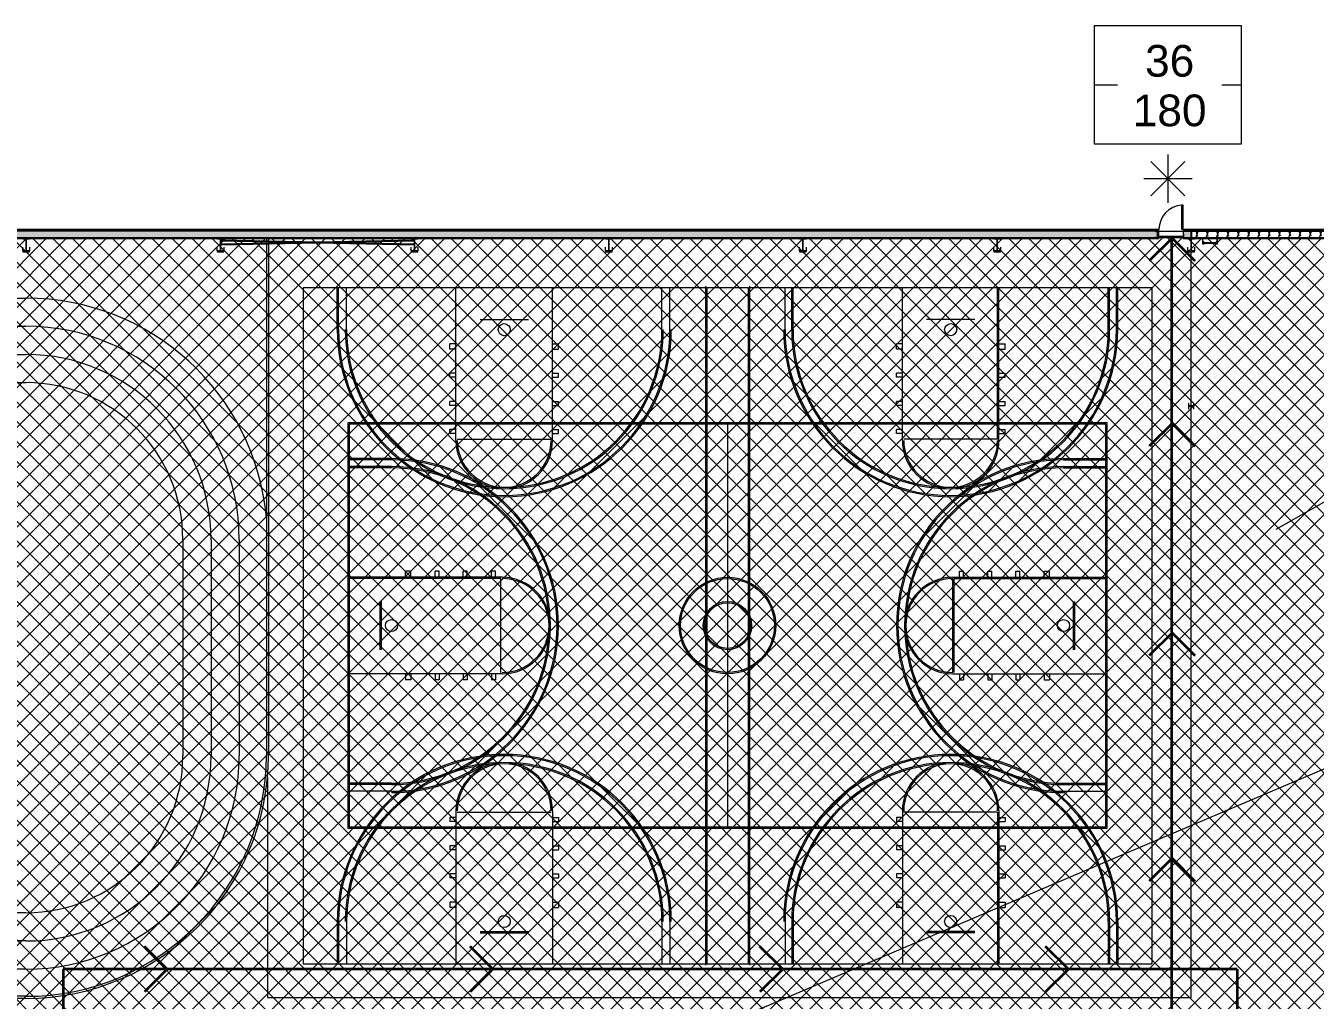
# Model space of a CAD drawing. Header units: inches. Extents: x -1442 to 61540, y -36095 to 93.
# Drawn here: x 58492 to 60415, y -22270 to -20818 of the extents above; entities that cross this region are included whole.
import ezdxf

# ---------------------------------------------------------------- set-up
doc = ezdxf.new("R2010")
doc.units = ezdxf.units.IN
doc.header["$MEASUREMENT"] = 0
for name, color, linetype, lineweight in [('A-DETL', 90, 'Continuous', 9), ('A-DETL-GENF', 92, 'Continuous', 9), ('A-DETL-THIN', 151, 'Continuous', 9), ('A-DETL-WIDE', 214, 'Continuous', 15), ('A-DOOR', 31, 'Continuous', 9), ('A-FLOR', 192, 'Continuous', 9), ('A-FLOR-HRAL', 11, 'Continuous', 9), ('A-FLOR-OTLN', 90, 'Continuous', 9), ('A-WALL', 113, 'Continuous', 9), ('A-WALL-PATT', 111, 'Continuous', 15), ('G-ANNO-TEXT', 231, 'Continuous', 9), ('L-SITE-WALL', 31, 'Continuous', 9), ('Q-SPCQ', 91, 'Continuous', 9), ('S-BEAM', 12, 'Continuous', 9), ('S-COLS', 52, 'Continuous', 9)]:
    doc.layers.add(name, color=color, linetype=linetype, lineweight=lineweight)
doc.styles.add('Arial_1', font='arial.ttf', dxfattribs={"height": 47.209581})
pattern_1 = [(0, (34248.79, 0), (0, 48), []), (90, (34248.79, 0), (-48, 3e-15), [])]
pattern_2 = [(161.57, (34250.711, 1.92), (-15.3613961, -0.00164304), [0, -109.286, 12.134, 0]), (18.43, (34246.871, 1.92), (-15.3613961, 0.00164304), [0, -109.286, 12.134, 0]), (108.43, (34250.711, 1.92), (7.6769067, -38.40367936), [36.422, -84.998]), (71.57, (34246.871, 1.92), (7.6769067, 38.40367936), [36.422, -84.998])]

# ---------------------------------------------------------------- blocks, each defined once
blk = doc.blocks.new('Struct_Xcel_Sports Complex_rvt-2-Life Safety Plan')
at = {"layer": 'A-FLOR', "color": 7}
blk.add_line((25932.8, -21132.3), (25968.8, -21132.3), dxfattribs=at)
at = {"layer": 'L-SITE-WALL', "color": 7}
for p, q in [((25932.8, -21124.3), (25968.8, -21124.3)), ((25968.8, -21132.3), (25932.8, -21132.3))]:
    blk.add_line(p, q, dxfattribs=at)
blk = doc.blocks.new('Top Rail Type - Top Rail_Internal_-939601-Life Safety Plan')
at = {"layer": 'A-FLOR-HRAL'}
for p, q in [((24601.9, -21135.1), (24601.9, -21139.3)), ((24601.9, -21140.1), (24601.9, -21142.5)), ((24601.9, -21143.3), (24601.9, -21906.1)), ((24604.9, -21135.1), (24604.9, -21139.4)), ((24604.9, -21140.2), (24604.9, -21142.4)), ((24604.9, -21143.2), (24604.9, -21906.1)), ((23084.4, -21165.6), (23087.4, -21165.6)), ((23084.4, -21254.6), (23084.4, -21165.6)), ((23087.4, -21256.6), (23087.4, -21165.6)), ((22871.7, -21906.1), (22871.7, -21584.1)), ((22874.8, -21906.1), (22874.8, -21584.1)), ((24243.4, -22264.5), (23233.3, -22264.5)), ((24243.4, -22267.6), (23233.3, -22267.6))]:
    blk.add_line(p, q, dxfattribs=at)
for centre, radius, start, end in [((23233.3, -21584.1), 361.5, 114.3202, 180), ((23233.3, -21584.1), 358.5, 114.0064, 180), ((23233.3, -21906.1), 361.5, 180, 270), ((23233.3, -21906.1), 358.5, 180, 270), ((24243.4, -21906.1), 358.5, 270, 0), ((24243.4, -21906.1), 361.5, 270, 0)]:
    blk.add_arc(centre, radius, start, end, dxfattribs=at)
blk = doc.blocks.new('columns and girder2 - one-1334686-Life Safety Plan')
at = {"layer": 'S-BEAM', "lineweight": 13}
for p, q in [((-5, -1.2), (-5, -2)), ((-5, -2), (5, -2)), ((5, -17), (-5, -17)), ((-5, -17), (-5, -18.5)), ((-5, -18.5), (5, -18.5)), ((0.6, -2), (-0.6, -2)), ((-0.6, -2), (-0.6, -17)), ((-0.6, -17), (0.6, -17)), ((0.6, -17), (0.6, -2)), ((5, -2), (5, -1.2)), ((5, -18.5), (5, -17)), ((5, -1204.9), (-5, -1204.9)), ((-5, -1204.9), (-5, -1206.4)), ((-5, -1206.4), (5, -1206.4)), ((0.6, -1206.4), (-0.6, -1206.4)), ((-0.6, -1206.4), (-0.6, -1224.3)), ((0.6, -1224.3), (0.6, -1206.4)), ((5, -1206.4), (5, -1204.9)), ((5, -1224.3), (-5, -1224.3)), ((-5, -1224.3), (-5, -1225)), ((-0.6, -1224.3), (0.6, -1224.3)), ((5, -1225), (5, -1224.3))]:
    blk.add_line(p, q, dxfattribs=at)
at = {"layer": 'S-BEAM'}
for p, q in [((-5, -17), (-5, -10.7)), ((5, -10.7), (5, -17)), ((-5, -1212), (-5, -1206.4)), ((5, -1206.4), (5, -1212))]:
    blk.add_line(p, q, dxfattribs=at)
blk = doc.blocks.new('columns and girder2 - one-V22-Life Safety Plan')
at = {"layer": 'S-BEAM', "lineweight": 13}
for p, q in [((-5, -1.2), (-5, -2)), ((-5, -2), (5, -2)), ((5, -17), (-5, -17)), ((-5, -17), (-5, -18.5)), ((-5, -18.5), (5, -18.5)), ((0.6, -2), (-0.6, -2)), ((-0.6, -2), (-0.6, -17)), ((-0.6, -17), (0.6, -17)), ((0.6, -17), (0.6, -2)), ((5, -2), (5, -1.2)), ((5, -18.5), (5, -17)), ((5, -1204.9), (-5, -1204.9)), ((-5, -1204.9), (-5, -1206.4)), ((-5, -1206.4), (5, -1206.4)), ((0.6, -1206.4), (-0.6, -1206.4)), ((-0.6, -1206.4), (-0.6, -1224.3)), ((0.6, -1224.3), (0.6, -1206.4)), ((5, -1206.4), (5, -1204.9)), ((5, -1224.3), (-5, -1224.3)), ((-5, -1224.3), (-5, -1225)), ((-0.6, -1224.3), (0.6, -1224.3)), ((5, -1225), (5, -1224.3))]:
    blk.add_line(p, q, dxfattribs=at)
at = {"layer": 'S-BEAM'}
for p, q in [((-5, -17), (-5, -10.7)), ((5, -10.7), (5, -17)), ((-5, -1212), (-5, -1206.4)), ((5, -1206.4), (5, -1212))]:
    blk.add_line(p, q, dxfattribs=at)
blk = doc.blocks.new('columns and girder2 - one-V23-Life Safety Plan')
at = {"layer": 'S-BEAM', "lineweight": 13}
for p, q in [((-5, -1.2), (-5, -2)), ((-5, -2), (5, -2)), ((5, -17), (-5, -17)), ((-5, -17), (-5, -18.5)), ((-5, -18.5), (5, -18.5)), ((0.6, -2), (-0.6, -2)), ((-0.6, -2), (-0.6, -17)), ((-0.6, -17), (0.6, -17)), ((0.6, -4.8), (0.6, -2)), ((0.6, -17), (0.6, -5.7)), ((5, -2), (5, -1.2)), ((5, -18.5), (5, -17)), ((5, -1204.9), (-5, -1204.9)), ((-5, -1204.9), (-5, -1206.4)), ((-5, -1206.4), (5, -1206.4)), ((0.6, -1206.4), (-0.6, -1206.4)), ((-0.6, -1206.4), (-0.6, -1224.3)), ((0.6, -1215.2), (0.6, -1206.4)), ((5, -1206.4), (5, -1204.9)), ((5, -1224.3), (-5, -1224.3)), ((-5, -1224.3), (-5, -1225)), ((-0.6, -1224.3), (0.6, -1224.3)), ((0.6, -1224.3), (0.6, -1216.2)), ((5, -1225), (5, -1224.3))]:
    blk.add_line(p, q, dxfattribs=at)
at = {"layer": 'S-BEAM'}
for p, q in [((-5, -17), (-5, -10.7)), ((5, -10.7), (5, -17)), ((-5, -1212), (-5, -1206.4)), ((5, -1206.4), (5, -1212))]:
    blk.add_line(p, q, dxfattribs=at)
blk = doc.blocks.new('columns and girder2 - one-V24-Life Safety Plan')
at = {"layer": 'S-BEAM', "lineweight": 13}
for p, q in [((5, -0.5), (-5, -0.5)), ((-5, -0.5), (-5, -2)), ((-5, -2), (5, -2)), ((5, -17), (-5, -17)), ((-5, -17), (-5, -18.5)), ((-5, -18.5), (5, -18.5)), ((0.6, -2), (-0.6, -2)), ((-0.6, -2), (-0.6, -4.7)), ((-0.6, -5.7), (-0.6, -17)), ((-0.6, -17), (0.6, -17)), ((0.6, -17), (0.6, -2)), ((5, -2), (5, -0.5)), ((5, -18.5), (5, -17)), ((5, -1204.9), (-5, -1204.9)), ((-5, -1204.9), (-5, -1206.4)), ((-5, -1206.4), (5, -1206.4)), ((0.6, -1206.4), (-0.6, -1206.4)), ((-0.6, -1206.4), (-0.6, -1215.2)), ((0.6, -1224.3), (0.6, -1206.4)), ((5, -1206.4), (5, -1204.9)), ((5, -1224.3), (-5, -1224.3)), ((-5, -1224.3), (-5, -1225)), ((-0.6, -1216.2), (-0.6, -1224.3)), ((-0.6, -1224.3), (0.6, -1224.3)), ((5, -1225), (5, -1224.3))]:
    blk.add_line(p, q, dxfattribs=at)
at = {"layer": 'S-BEAM'}
for p, q in [((-5, -17), (-5, -10.7)), ((5, -10.7), (5, -17)), ((-5, -1212), (-5, -1206.4)), ((5, -1206.4), (5, -1212))]:
    blk.add_line(p, q, dxfattribs=at)
blk = doc.blocks.new('columns and girder2 - one-V25-Life Safety Plan')
at = {"layer": 'S-BEAM', "lineweight": 13}
for p, q in [((5, -0.5), (-5, -0.5)), ((-5, -0.5), (-5, -2)), ((-5, -2), (5, -2)), ((5, -17), (-5, -17)), ((-5, -17), (-5, -18.5)), ((-5, -18.5), (5, -18.5)), ((0.6, -2), (-0.6, -2)), ((-0.6, -2), (-0.6, -17)), ((-0.6, -17), (0.6, -17)), ((0.6, -17), (0.6, -2)), ((5, -2), (5, -0.5)), ((5, -18.5), (5, -17)), ((5, -1204.9), (-5, -1204.9)), ((-5, -1204.9), (-5, -1206.4)), ((-5, -1206.4), (5, -1206.4)), ((0.6, -1206.4), (-0.6, -1206.4)), ((-0.6, -1206.4), (-0.6, -1224.3)), ((0.6, -1224.3), (0.6, -1206.4)), ((5, -1206.4), (5, -1204.9)), ((5, -1224.3), (-5, -1224.3)), ((-5, -1224.3), (-5, -1225)), ((-0.6, -1224.3), (0.6, -1224.3)), ((5, -1225), (5, -1224.3))]:
    blk.add_line(p, q, dxfattribs=at)
at = {"layer": 'S-BEAM'}
for p, q in [((-5, -17), (-5, -10.7)), ((5, -10.7), (5, -17)), ((-5, -1212), (-5, -1206.4)), ((5, -1206.4), (5, -1212))]:
    blk.add_line(p, q, dxfattribs=at)
blk = doc.blocks.new('Single-Flush - 36_ x 96_-1048073-Life Safety Plan')
at = {"layer": 'A-DOOR'}
for p, q in [((16, 6.6), (16, 42.6)), ((18, 42.6), (16, 42.6)), ((18, 6.6), (18, 42.6)), ((18, 6.6), (16, 6.6))]:
    blk.add_line(p, q, dxfattribs=at)
blk.add_arc((18, 6.6), 36.1, 93.1789, 180, dxfattribs=at)
blk = doc.blocks.new('Round Bar - 1_-1262143-Life Safety Plan')
at = {"layer": 'S-BEAM'}
for p, q in [((24822.3, -21137.8), (24533.7, -21143.8)), ((24533.7, -21144.8), (24678.6, -21141.8)), ((24702.2, -21141.3), (24822.3, -21138.8))]:
    blk.add_line(p, q, dxfattribs=at)
for start_param, end_param in [(0, 3.141593), (3.141593, 6.283185)]:
    blk.add_ellipse((24533.7, -21144.3), major_axis=(-0.01, 0.5), ratio=0.802206, start_param=start_param, end_param=end_param, dxfattribs=at)
blk = doc.blocks.new('Round Bar - 1_-1262172-Life Safety Plan')
at = {"layer": 'S-BEAM'}
for p, q in [((24822.9, -21143.8), (24534, -21137.8)), ((24534, -21138.8), (24654.4, -21141.3)), ((24677.9, -21141.8), (24822.9, -21144.8))]:
    blk.add_line(p, q, dxfattribs=at)
for start_param, end_param in [(0, 3.141593), (3.141593, 6.283185)]:
    blk.add_ellipse((24822.9, -21144.3), major_axis=(0.01, 0.5), ratio=0.802206, start_param=start_param, end_param=end_param, dxfattribs=at)
blk = doc.blocks.new('lad500 - Standard-1589027-Life Safety Plan')
at = {"layer": 'Q-SPCQ'}
for p, q in [((26019.6, -21135.1), (25997.8, -21135.1)), ((25997.8, -21135.1), (25997.8, -21140.6)), ((25997.8, -21140.6), (25999.5, -21140.6)), ((25998, -21140.4), (25998, -21135.2)), ((25998, -21135.2), (26019.5, -21135.2)), ((25999.5, -21140.4), (25998, -21140.4)), ((25998.1, -21140.4), (25999.6, -21140.4)), ((25998.1, -21143.7), (25998.1, -21140.4)), ((25999.6, -21143.7), (25998.1, -21143.7)), ((25999.5, -21140.6), (25999.5, -21140.4)), ((25999.6, -21140.4), (25999.6, -21141.4)), ((25999.6, -21142.7), (25999.6, -21141.4)), ((25999.6, -21141.4), (26017.8, -21141.4)), ((26017.8, -21142.7), (25999.6, -21142.7)), ((25999.6, -21142.7), (25999.6, -21143.7)), ((26017.8, -21141.4), (26017.8, -21140.4)), ((26017.8, -21140.4), (26019.3, -21140.4)), ((26017.8, -21142.7), (26017.8, -21141.4)), ((26017.8, -21143.7), (26017.8, -21142.7)), ((26019.3, -21143.7), (26017.8, -21143.7)), ((26019.5, -21140.4), (26017.9, -21140.4)), ((26017.9, -21140.4), (26017.9, -21140.6)), ((26017.9, -21140.6), (26019.6, -21140.6)), ((26019.3, -21140.4), (26019.3, -21143.7)), ((26019.5, -21135.2), (26019.5, -21140.4)), ((26019.6, -21140.6), (26019.6, -21135.1))]:
    blk.add_line(p, q, dxfattribs=at)

msp = doc.modelspace()

# ---------------------------------------------------------------- hatches: boundary and pattern name
at = {"layer": 'A-DETL-GENF'}
h = msp.add_hatch(dxfattribs=at)
h.set_pattern_fill('FP_13', color=8, style=0, pattern_type=2)
h.set_pattern_definition([(45, (34248.79, 0), (-14.849242, 14.849242), []), (135, (34248.79, 0), (-14.849242, -14.849242), [])])
h.paths.add_polyline_path([(59946.1, -22359.6), (60520.2, -22359.6), (60520.2, -21134.2), (57040.1, -21134.3), (57040.2, -22359.6), (59872, -22359.6)], flags=0)
h.paths.add_polyline_path([(59071.1, -22354.8), (59071.1, -22354.8), (59071.3, -22354.8)], flags=0)
h.paths.add_polyline_path([(57913.1, -22354.8), (57913.1, -22354.8), (57913.3, -22354.8)], flags=0)
h.paths.add_polyline_path([(58926.6, -22354.4), (58926.6, -22354.4), (58926.9, -22354.4)], flags=0)
h.paths.add_polyline_path([(57768.6, -22354.4), (57768.6, -22354.4), (57768.9, -22354.4)], flags=0)
h.paths.add_polyline_path([(57816, -22354.4), (57816, -22354.4), (57819.3, -22354.4)], flags=0)
h.paths.add_polyline_path([(57045.1, -21748.6), (57045.1, -21748.6), (57045.1, -21747.3)], flags=0)
h.paths.add_polyline_path([(57741.9, -21138.8), (57741.9, -21138.8), (57744.9, -21138.8)], flags=0)
h.paths.add_polyline_path([(57798.1, -21138.3), (57798.1, -21138.3), (57798.6, -21138.3)], flags=0)
at = {"layer": 'A-WALL-PATT', "lineweight": 9}
h = msp.add_hatch(dxfattribs=at)
h.set_pattern_fill('FP_5', color=256, style=0, pattern_type=2)
h.set_pattern_definition(pattern_2)
h.paths.add_polyline_path([(57040.1, -21134.3), (57040.1, -21134.2), (57095.8, -21134.2), (57095.8, -21128.4), (57096.6, -21128.4), (57096.6, -21124.3), (57030.2, -21124.3), (57030.2, -21134.3), (57038, -21134.3)], flags=0)
h.paths.add_polyline_path([(60218.3, -21134.2), (60229.1, -21134.2), (60229.1, -21124.3), (60217.6, -21124.3), (60217.6, -21128.4), (60218.3, -21128.4)], flags=0)
h.paths.add_polyline_path([(60168.4, -21134.2), (60180.8, -21134.2), (60180.8, -21128.4), (60181.6, -21128.4), (60181.6, -21124.3), (57286.3, -21124.3), (57286.3, -21128.4), (57287.1, -21128.4), (57287.1, -21134.2), (60126.9, -21134.2)], flags=0)
h.paths.add_polyline_path([(57169.3, -21134.2), (57177.6, -21134.2), (57177.6, -21128.4), (57178.3, -21128.4), (57178.3, -21124.3), (57168.6, -21124.3), (57168.6, -21128.4), (57169.3, -21128.4), (57169.3, -21132.3)], flags=0)
h = msp.add_hatch(dxfattribs=at)
h.set_pattern_fill('FP_7', color=256, style=0, pattern_type=2)
h.set_pattern_definition(pattern_1)
h.paths.add_polyline_path([(57095.8, -21124.3), (57096.6, -21124.3), (57096.6, -21123.3), (57031.2, -21123.3), (57031.2, -21124.3), (57056.6, -21124.3)], flags=0)
h.paths.add_polyline_path([(60229.8, -21124.3), (60229.7, -21123.3), (60217.6, -21123.3), (60217.6, -21124.3), (60229.7, -21124.3)], flags=0)
h.paths.add_polyline_path([(57168.6, -21124.3), (57178.3, -21124.3), (57178.3, -21123.3), (57168.6, -21123.3)], flags=0)
h.paths.add_polyline_path([(60180.8, -21124.3), (60181.6, -21124.3), (60181.6, -21123.3), (57286.3, -21123.3), (57286.3, -21124.3), (57777.6, -21124.3), (60168.4, -21124.3)], flags=0)
h = msp.add_hatch(dxfattribs=at)
h.set_pattern_fill('FP_7', color=256, style=0, pattern_type=2)
h.set_pattern_definition(pattern_1)
h.paths.add_polyline_path([(60229.8, -21124.3), (60531.2, -21124.3), (60531.2, -21123.3), (60229.8, -21123.3)], flags=0)
h = msp.add_hatch(dxfattribs=at)
h.set_pattern_fill('FP_5', color=256, style=0, pattern_type=2)
h.set_pattern_definition(pattern_2)
h.paths.add_polyline_path([(60530.2, -21134.3), (60530.2, -21124.3), (60230.6, -21124.3), (60230.6, -21134.2), (60530, -21134.3)], flags=0)

# ---------------------------------------------------------------- linework, layer by layer
at = {"layer": 'A-DETL'}
msp.add_line((60520.2, -21134.2), (57040.1, -21134.2), dxfattribs=at)
at = {"layer": 'A-DETL', "lineweight": 35}
for p, q in [((60201, -21134.9), (60167, -21168.8)), ((60200.9, -22307.3), (60200.9, -21134.2)), ((60201, -21134.9), (60234.9, -21168.8)), ((60201, -21410.9), (60167, -21444.8)), ((60201, -21410.9), (60234.9, -21444.8)), ((60201, -21722.9), (60167, -21756.8)), ((60201, -21722.9), (60234.9, -21756.8)), ((60201, -22058.9), (60167, -22092.8)), ((60201, -22058.9), (60234.9, -22092.8)), ((58703, -22224.1), (58669, -22190.1)), ((59188.5, -22224.1), (59154.6, -22190.1)), ((59620.5, -22224.1), (59586.6, -22190.1)), ((60046.5, -22224.1), (60012.6, -22190.1)), ((60298, -22224.1), (58547.6, -22224.1)), ((58547.6, -22224.1), (58547.6, -22709.3)), ((58703, -22224.1), (58669, -22258)), ((59188.5, -22224.1), (59154.6, -22258)), ((59620.5, -22224.1), (59586.6, -22258)), ((60046.5, -22224.1), (60012.6, -22258)), ((60298, -22224.1), (60298, -22781.3))]:
    msp.add_line(p, q, dxfattribs=at)
at = {"layer": 'A-DETL-THIN'}
for p, q in [((60304.8, -20818.3), (60085, -20818.3)), ((60085, -20818.3), (60085, -20994.2)), ((60304.8, -20994.2), (60304.8, -20818.3)), ((60085, -20994.2), (60304.8, -20994.2))]:
    msp.add_line(p, q, dxfattribs=at)
at = {"layer": 'A-DETL-WIDE'}
for p, q in [((60085, -20906.2), (60304.8, -20906.2)), ((60194.9, -21010.1), (60194.9, -21082.1)), ((60169.4, -21071.6), (60220.3, -21020.7)), ((60220.3, -21071.6), (60169.4, -21020.7)), ((60158.9, -21046.1), (60230.9, -21046.1))]:
    msp.add_line(p, q, dxfattribs=at)
at = {"layer": 'A-FLOR'}
for p, q in [((60217.6, -21134.3), (60181.6, -21134.3)), ((60229.7, -21384.9), (60229.7, -21155.2)), ((60229.7, -22266.1), (60229.7, -21385.2)), ((58852.2, -21938.5), (58852.2, -22266.1)), ((58852.2, -22266.1), (60229.7, -22266.1))]:
    msp.add_line(p, q, dxfattribs=at)
at = {"layer": 'A-FLOR-OTLN'}
for p, q in [((57482, -21224.1), (58492.2, -21224.1)), ((58905.4, -21208.1), (58905.4, -22216.1)), ((58905.4, -21208.1), (60171, -21208.1)), ((58956.4, -21271.1), (58956.4, -21208.1)), ((58958.4, -21271.1), (58958.4, -21208.1)), ((58970.4, -21271.1), (58970.4, -21208.1)), ((59133.4, -21436.1), (59133.4, -21208.1)), ((59277.4, -21436.1), (59277.4, -21208.1)), ((59440.4, -21271.1), (59440.4, -21208.1)), ((59452.4, -21271.1), (59452.4, -21208.1)), ((59505.4, -21206.1), (59505.4, -22218.1)), ((59507.4, -21208.1), (59507.4, -22216.1)), ((59569, -21208.1), (59569, -22216.1)), ((59571, -21206.1), (59571, -22218.1)), ((59624, -21271.1), (59624, -21208.1)), ((59634, -21271.1), (59634, -21208.1)), ((59636, -21271.1), (59636, -21208.1)), ((59799, -21436.1), (59799, -21208.1)), ((59941, -21434.1), (59941, -21208.1)), ((59943, -21436.1), (59943, -21208.1)), ((60106, -21271.1), (60106, -21208.1)), ((60108, -21271.1), (60108, -21208.1)), ((60118, -21271.1), (60118, -21208.1)), ((60120, -21271.1), (60120, -21208.1)), ((60171, -21208.1), (60171, -22216.1)), ((59169.4, -21256.1), (59241.4, -21256.1)), ((59907, -21256.1), (59835, -21256.1)), ((57482, -21266.1), (58492.2, -21266.1)), ((59133.4, -21292.1), (59124.4, -21292.1)), ((59124.4, -21300.1), (59124.4, -21292.1)), ((59133.4, -21300.1), (59124.4, -21300.1)), ((59277.4, -21292.1), (59286.4, -21292.1)), ((59277.4, -21300.1), (59286.4, -21300.1)), ((59286.4, -21300.1), (59286.4, -21292.1)), ((59799, -21292.1), (59790, -21292.1)), ((59790, -21300.1), (59790, -21292.1)), ((59799, -21300.1), (59790, -21300.1)), ((59943, -21292.1), (59952, -21292.1)), ((59943, -21300.1), (59952, -21300.1)), ((59952, -21300.1), (59952, -21292.1)), ((57482, -21308.1), (58492.2, -21308.1)), ((59133.4, -21336.1), (59124.4, -21336.1)), ((59124.4, -21342.1), (59124.4, -21336.1)), ((59277.4, -21336.1), (59286.4, -21336.1)), ((59286.4, -21342.1), (59286.4, -21336.1)), ((59799, -21336.1), (59790, -21336.1)), ((59790, -21342.1), (59790, -21336.1)), ((59943, -21336.1), (59952, -21336.1)), ((59952, -21342.1), (59952, -21336.1)), ((57482, -21350.1), (58492.2, -21350.1)), ((59133.4, -21342.1), (59124.4, -21342.1)), ((59277.4, -21342.1), (59286.4, -21342.1)), ((59799, -21342.1), (59790, -21342.1)), ((59943, -21342.1), (59952, -21342.1)), ((59133.4, -21378.1), (59124.4, -21378.1)), ((59124.4, -21384.1), (59124.4, -21378.1)), ((59277.4, -21378.1), (59286.4, -21378.1)), ((59286.4, -21384.1), (59286.4, -21378.1)), ((59799, -21378.1), (59790, -21378.1)), ((59790, -21384.1), (59790, -21378.1)), ((59943, -21378.1), (59952, -21378.1)), ((59952, -21384.1), (59952, -21378.1)), ((59133.4, -21384.1), (59124.4, -21384.1)), ((59277.4, -21384.1), (59286.4, -21384.1)), ((59799, -21384.1), (59790, -21384.1)), ((59943, -21384.1), (59952, -21384.1)), ((60104.2, -21410.1), (58972.2, -21410.1)), ((58972.2, -21410.1), (58972.2, -22014.1)), ((58974.2, -21412.1), (58974.2, -22012.1)), ((60102.2, -21412.1), (58974.2, -21412.1)), ((59538.2, -21412.1), (59538.2, -22012.1)), ((60102.2, -22012.1), (60102.2, -21412.1)), ((60104.2, -22014.1), (60104.2, -21410.1)), ((59133.4, -21420.1), (59124.4, -21420.1)), ((59124.4, -21426.1), (59124.4, -21420.1)), ((59133.4, -21426.1), (59124.4, -21426.1)), ((59135.4, -21434.1), (59275.4, -21434.1)), ((59277.4, -21420.1), (59286.4, -21420.1)), ((59277.4, -21426.1), (59286.4, -21426.1)), ((59286.4, -21426.1), (59286.4, -21420.1)), ((59799, -21420.1), (59790, -21420.1)), ((59790, -21426.1), (59790, -21420.1)), ((59799, -21426.1), (59790, -21426.1)), ((59941, -21434.1), (59801, -21434.1)), ((59943, -21420.1), (59952, -21420.1)), ((59943, -21426.1), (59952, -21426.1)), ((59952, -21426.1), (59952, -21420.1)), ((59037.2, -21463.1), (58974.2, -21463.1)), ((59037.2, -21465.1), (58974.2, -21465.1)), ((60039.2, -21463.1), (60102.2, -21463.1)), ((60039.2, -21465.1), (60102.2, -21465.1)), ((59037.2, -21475.1), (58974.2, -21475.1)), ((59037.2, -21477.1), (58974.2, -21477.1)), ((60039.2, -21475.1), (60102.2, -21475.1)), ((60039.2, -21477.1), (60102.2, -21477.1)), ((58726.2, -21584.1), (58726.2, -21906.1)), ((58768.2, -21584.1), (58768.2, -21906.1)), ((58810.2, -21584.1), (58810.2, -21906.1)), ((59202.2, -21640.1), (58974.2, -21640.1)), ((59200.2, -21642.1), (58974.2, -21642.1)), ((59058.2, -21640.1), (59058.2, -21631.1)), ((59066.2, -21631.1), (59058.2, -21631.1)), ((59066.2, -21640.1), (59066.2, -21631.1)), ((59102.2, -21640.1), (59102.2, -21631.1)), ((59108.2, -21631.1), (59102.2, -21631.1)), ((59108.2, -21640.1), (59108.2, -21631.1)), ((59144.2, -21640.1), (59144.2, -21631.1)), ((59150.2, -21631.1), (59144.2, -21631.1)), ((59150.2, -21640.1), (59150.2, -21631.1)), ((59186.2, -21640.1), (59186.2, -21631.1)), ((59192.2, -21631.1), (59186.2, -21631.1)), ((59192.2, -21640.1), (59192.2, -21631.1)), ((59200.2, -21782.1), (59200.2, -21642.1)), ((59874.2, -21640.1), (60102.2, -21640.1)), ((59874.2, -21782.1), (59874.2, -21642.1)), ((59876.2, -21782.1), (59876.2, -21642.1)), ((59876.2, -21642.1), (60102.2, -21642.1)), ((59884.2, -21631.1), (59890.2, -21631.1)), ((59884.2, -21640.1), (59884.2, -21631.1)), ((59890.2, -21640.1), (59890.2, -21631.1)), ((59926.2, -21631.1), (59932.2, -21631.1)), ((59926.2, -21640.1), (59926.2, -21631.1)), ((59932.2, -21640.1), (59932.2, -21631.1)), ((59968.2, -21631.1), (59974.2, -21631.1)), ((59968.2, -21640.1), (59968.2, -21631.1)), ((59974.2, -21640.1), (59974.2, -21631.1)), ((60010.2, -21631.1), (60018.2, -21631.1)), ((60010.2, -21640.1), (60010.2, -21631.1)), ((60018.2, -21640.1), (60018.2, -21631.1)), ((59020.2, -21748.1), (59020.2, -21676.1)), ((59022.2, -21748.1), (59022.2, -21676.1)), ((60054.2, -21748.1), (60054.2, -21676.1)), ((60056.2, -21748.1), (60056.2, -21676.1)), ((59202.2, -21784.1), (58974.2, -21784.1)), ((59058.2, -21784.1), (59058.2, -21793.1)), ((59066.2, -21793.1), (59058.2, -21793.1)), ((59066.2, -21784.1), (59066.2, -21793.1)), ((59102.2, -21784.1), (59102.2, -21793.1)), ((59108.2, -21793.1), (59102.2, -21793.1)), ((59108.2, -21784.1), (59108.2, -21793.1)), ((59144.2, -21784.1), (59144.2, -21793.1)), ((59150.2, -21793.1), (59144.2, -21793.1)), ((59150.2, -21784.1), (59150.2, -21793.1)), ((59186.2, -21784.1), (59186.2, -21793.1)), ((59192.2, -21793.1), (59186.2, -21793.1)), ((59192.2, -21784.1), (59192.2, -21793.1)), ((59874.2, -21784.1), (60102.2, -21784.1)), ((59884.2, -21784.1), (59884.2, -21793.1)), ((59884.2, -21793.1), (59890.2, -21793.1)), ((59890.2, -21784.1), (59890.2, -21793.1)), ((59926.2, -21784.1), (59926.2, -21793.1)), ((59926.2, -21793.1), (59932.2, -21793.1)), ((59932.2, -21784.1), (59932.2, -21793.1)), ((59968.2, -21784.1), (59968.2, -21793.1)), ((59968.2, -21793.1), (59974.2, -21793.1)), ((59974.2, -21784.1), (59974.2, -21793.1)), ((60010.2, -21784.1), (60010.2, -21793.1)), ((60010.2, -21793.1), (60018.2, -21793.1)), ((60018.2, -21784.1), (60018.2, -21793.1)), ((59037.2, -21947.1), (58974.2, -21947.1)), ((59037.2, -21949.1), (58974.2, -21949.1)), ((60039.2, -21947.1), (60102.2, -21947.1)), ((60039.2, -21949.1), (60102.2, -21949.1)), ((59037.2, -21959.1), (58974.2, -21959.1)), ((60039.2, -21959.1), (60102.2, -21959.1)), ((59133.4, -21988.1), (59133.4, -22216.1)), ((59135.4, -21990.1), (59275.4, -21990.1)), ((59277.4, -21988.1), (59277.4, -22216.1)), ((59799, -21988.1), (59799, -22216.1)), ((59941, -21990.1), (59801, -21990.1)), ((59941, -21990.1), (59941, -22216.1)), ((59943, -21988.1), (59943, -22216.1)), ((58974.2, -22012.1), (60102.2, -22012.1)), ((59124.4, -21998.1), (59124.4, -22004.1)), ((59133.4, -21998.1), (59124.4, -21998.1)), ((59133.4, -22004.1), (59124.4, -22004.1)), ((59277.4, -21998.1), (59286.4, -21998.1)), ((59277.4, -22004.1), (59286.4, -22004.1)), ((59286.4, -21998.1), (59286.4, -22004.1)), ((59790, -21998.1), (59790, -22004.1)), ((59799, -21998.1), (59790, -21998.1)), ((59799, -22004.1), (59790, -22004.1)), ((59943, -21998.1), (59952, -21998.1)), ((59943, -22004.1), (59952, -22004.1)), ((59952, -21998.1), (59952, -22004.1)), ((58972.2, -22014.1), (60104.2, -22014.1)), ((59124.4, -22040.1), (59124.4, -22046.1)), ((59133.4, -22040.1), (59124.4, -22040.1)), ((59133.4, -22046.1), (59124.4, -22046.1)), ((59277.4, -22040.1), (59286.4, -22040.1)), ((59277.4, -22046.1), (59286.4, -22046.1)), ((59286.4, -22040.1), (59286.4, -22046.1)), ((59790, -22040.1), (59790, -22046.1)), ((59799, -22040.1), (59790, -22040.1)), ((59799, -22046.1), (59790, -22046.1)), ((59943, -22040.1), (59952, -22040.1)), ((59943, -22046.1), (59952, -22046.1)), ((59952, -22040.1), (59952, -22046.1)), ((59124.4, -22082.1), (59124.4, -22088.1)), ((59133.4, -22082.1), (59124.4, -22082.1)), ((59133.4, -22088.1), (59124.4, -22088.1)), ((59277.4, -22082.1), (59286.4, -22082.1)), ((59277.4, -22088.1), (59286.4, -22088.1)), ((59286.4, -22082.1), (59286.4, -22088.1)), ((59790, -22082.1), (59790, -22088.1)), ((59799, -22082.1), (59790, -22082.1)), ((59799, -22088.1), (59790, -22088.1)), ((59943, -22082.1), (59952, -22082.1)), ((59943, -22088.1), (59952, -22088.1)), ((59952, -22082.1), (59952, -22088.1)), ((59124.4, -22124.1), (59124.4, -22132.1)), ((59133.4, -22124.1), (59124.4, -22124.1)), ((59277.4, -22124.1), (59286.4, -22124.1)), ((59286.4, -22124.1), (59286.4, -22132.1)), ((59790, -22124.1), (59790, -22132.1)), ((59799, -22124.1), (59790, -22124.1)), ((59943, -22124.1), (59952, -22124.1)), ((59952, -22124.1), (59952, -22132.1)), ((58492.2, -22140.1), (57482, -22140.1)), ((59133.4, -22132.1), (59124.4, -22132.1)), ((59277.4, -22132.1), (59286.4, -22132.1)), ((59799, -22132.1), (59790, -22132.1)), ((59943, -22132.1), (59952, -22132.1)), ((58956.4, -22153.1), (58956.4, -22216.1)), ((58958.4, -22153.1), (58958.4, -22216.1)), ((58970.4, -22153.1), (58970.4, -22216.1)), ((59440.4, -22153.1), (59440.4, -22216.1)), ((59452.4, -22153.1), (59452.4, -22216.1)), ((59624, -22153.1), (59624, -22216.1)), ((59634, -22153.1), (59634, -22216.1)), ((59636, -22153.1), (59636, -22216.1)), ((60106, -22153.1), (60106, -22216.1)), ((60108, -22153.1), (60108, -22216.1)), ((60118, -22153.1), (60118, -22216.1)), ((60120, -22153.1), (60120, -22216.1)), ((58492.2, -22182.1), (57482, -22182.1)), ((59169.4, -22168.1), (59241.4, -22168.1)), ((59169.4, -22170.1), (59241.4, -22170.1)), ((59907, -22168.1), (59835, -22168.1)), ((59907, -22170.1), (59835, -22170.1)), ((58492.2, -22224.1), (57482, -22224.1)), ((58905.4, -22216.1), (60171, -22216.1))]:
    msp.add_line(p, q, dxfattribs=at)
for centre, radius in [((59205.4, -21271.1), 9), ((59871, -21271.1), 9), ((59538.2, -21712.1), 72), ((59538.2, -21712.1), 70), ((59538.2, -21712.1), 36), ((59538.2, -21712.1), 34), ((59037.2, -21712.1), 9), ((60039.2, -21712.1), 9), ((59205.4, -22153.1), 9), ((59871, -22153.1), 9)]:
    msp.add_circle(centre, radius, dxfattribs=at)
for centre, radius, start, end in [((58492.2, -21584.1), 360, 5.1865, 90), ((58492.2, -21584.1), 318, 0, 90), ((59205.4, -21271.1), 249, 180, 270), ((59205.4, -21271.1), 247, 180, 270), ((59205.4, -21271.1), 237, 180, 270), ((59205.4, -21271.1), 235, 180, 270), ((59205.4, -21271.1), 247, 270, 360), ((59205.4, -21271.1), 249, 270, 360), ((59205.4, -21271.1), 235, 270, 0), ((59205.4, -21271.1), 237, 270, 0), ((59871, -21271.1), 249, 180, 270), ((59871, -21271.1), 247, 180, 270), ((59871, -21271.1), 237, 180, 270), ((59871, -21271.1), 235, 180, 270), ((59871, -21271.1), 247, 270, 360), ((59871, -21271.1), 249, 270, 360), ((59871, -21271.1), 235, 270, 0), ((59871, -21271.1), 237, 270, 0), ((58492.2, -21584.1), 276, 0, 90), ((58492.2, -21584.1), 234, 0, 90), ((59205.4, -21436.1), 72, 180, 0), ((59205.4, -21436.1), 70, 180, 0), ((59871, -21436.1), 72, 180, 360), ((59871, -21436.1), 70, 180, 0), ((59037.2, -21712.1), 249, 0, 90), ((59037.2, -21712.1), 247, 0, 90), ((60039.2, -21712.1), 249, 90, 180), ((60039.2, -21712.1), 247, 90, 180), ((59037.2, -21712.1), 237, 0, 90), ((59037.2, -21712.1), 235, 0, 90), ((60039.2, -21712.1), 237, 90, 180), ((60039.2, -21712.1), 235, 90, 180), ((59202.2, -21712.1), 72, 270, 90), ((59202.2, -21712.1), 70, 270, 90), ((59874.2, -21712.1), 72, 90, 270), ((59874.2, -21712.1), 70, 90, 270), ((59037.2, -21712.1), 247, 270, 0), ((59037.2, -21712.1), 249, 270, 0), ((59037.2, -21712.1), 235, 270, 0), ((59037.2, -21712.1), 237, 270, 0), ((60039.2, -21712.1), 249, 180, 270), ((60039.2, -21712.1), 247, 180, 270), ((60039.2, -21712.1), 237, 180, 270), ((60039.2, -21712.1), 235, 180, 270), ((58492.2, -21906.1), 234, 270, 0), ((58492.2, -21906.1), 276, 270, 0), ((58492.2, -21906.1), 318, 270, 0), ((59205.4, -22153.1), 249, 90, 180), ((59205.4, -22153.1), 247, 90, 180), ((59205.4, -22153.1), 237, 90, 180), ((59205.4, -21988.1), 72, 0, 180), ((59205.4, -22153.1), 249, 360, 90), ((59205.4, -22153.1), 247, 360, 90), ((59205.4, -22153.1), 237, 0, 90), ((59871, -22153.1), 249, 90, 180), ((59871, -22153.1), 247, 90, 180), ((59871, -22153.1), 237, 90, 180), ((59871, -21988.1), 72, 0, 180), ((59871, -22153.1), 249, 0, 90), ((59871, -22153.1), 247, 0, 90), ((59871, -22153.1), 237, 0, 90), ((59205.4, -22153.1), 235, 90, 180), ((59205.4, -21988.1), 70, 0, 180), ((59205.4, -22153.1), 235, 0, 90), ((59871, -22153.1), 235, 90, 180), ((59871, -21988.1), 70, 360, 180), ((59871, -22153.1), 235, 0, 90)]:
    msp.add_arc(centre, radius, start, end, dxfattribs=at)
at = {"layer": 'A-WALL', "lineweight": 15}
for p, q in [((60181.6, -21121.8), (57286.3, -21121.8)), ((60181.6, -21135.1), (60181.6, -21121.8)), ((60217.6, -21121.8), (60217.6, -21135.1)), ((60532.7, -21121.8), (60217.6, -21121.8)), ((57286.3, -21135.1), (60181.6, -21135.1)), ((60217.6, -21135.1), (60246.6, -21135.1)), ((60268.4, -21135.1), (60519.4, -21135.1))]:
    msp.add_line(p, q, dxfattribs=at)
at = {"layer": 'A-WALL'}
for p, q in [((60181.6, -21123.3), (57286.3, -21123.3)), ((60181.6, -21124.3), (57286.3, -21124.3)), ((60180.8, -21134.2), (60180.8, -21128.4)), ((60181.6, -21128.4), (60180.8, -21128.4)), ((60217.6, -21123.3), (60531.2, -21123.3)), ((60217.6, -21124.3), (60530.2, -21124.3)), ((60218.3, -21128.4), (60217.6, -21128.4)), ((60218.3, -21128.4), (60218.3, -21134.2)), ((60229.1, -21124.3), (60229.1, -21134.2)), ((60230.6, -21134.2), (60230.6, -21124.3)), ((57287.1, -21134.3), (60180.8, -21134.3)), ((60218.3, -21134.3), (60229.1, -21134.3)), ((60230.6, -21134.3), (60520.2, -21134.3))]:
    msp.add_line(p, q, dxfattribs=at)
at = {"layer": 'G-ANNO-TEXT', "color": 145}
for p, q in [((60356.5, -21568.6), (60761.4, -21337)), ((59263.9, -22420.3), (60777, -21777.3))]:
    msp.add_line(p, q, dxfattribs=at)
at = {"layer": 'S-COLS', "lineweight": 13}
for p, q in [((60179.3, -21124.3), (60176.4, -21124.3)), ((60176.9, -21124.7), (60178.8, -21125)), ((60178.8, -21125), (60178.8, -21133.6)), ((60179.3, -21134.2), (60179.3, -21124.3)), ((60176.4, -21134.3), (60179.3, -21134.3)), ((60178.8, -21133.6), (60176.9, -21133.9)), ((60226.1, -21381.1), (60225.7, -21381.1)), ((60225.7, -21381.1), (60225.7, -21389.1)), ((60225.7, -21389.1), (60226.1, -21389.1)), ((60226.1, -21384.2), (60226.1, -21381.1)), ((60226.1, -21389.1), (60226.1, -21385.9)), ((60232.6, -21384.9), (60226.8, -21384.9)), ((60226.8, -21385.2), (60232.6, -21385.2)), ((60233.7, -21381.1), (60233.2, -21381.1)), ((60233.2, -21381.1), (60233.2, -21384.2)), ((60233.2, -21385.9), (60233.2, -21389.1)), ((60233.2, -21389.1), (60233.7, -21389.1)), ((60233.7, -21389.1), (60233.7, -21381.1))]:
    msp.add_line(p, q, dxfattribs=at)
for centre, radius, start, end in [((60176.9, -21124.3), 0.436, 180, 270), ((60176.9, -21134.3), 0.436, 90, 164.0354), ((60226.8, -21384.2), 0.69, 180, 270), ((60226.8, -21385.9), 0.69, 90, 180), ((60232.6, -21384.2), 0.69, 270, 0), ((60232.6, -21385.9), 0.69, 0, 90)]:
    msp.add_arc(centre, radius, start, end, dxfattribs=at)

# ---------------------------------------------------------------- block references
at = {"layer": 'A-DOOR'}
msp.add_blockref('Single-Flush - 36_ x 96_-1048073-Life Safety Plan', (60199.6, -21128.4), dxfattribs=at)
at = {"layer": 'A-FLOR-HRAL'}
msp.add_blockref('Top Rail Type - Top Rail_Internal_-939601-Life Safety Plan', (34248.8, 0), dxfattribs=at)
at = {"layer": 'Q-SPCQ'}
msp.add_blockref('lad500 - Standard-1589027-Life Safety Plan', (34248.8, 0), dxfattribs=at)
at = {"layer": 'S-BEAM', "rotation": 180}
for name, p in [('columns and girder2 - one-V25-Life Safety Plan', (58492.7, -22360.1)), ('columns and girder2 - one-V24-Life Safety Plan', (58782.2, -22360.1)), ('columns and girder2 - one-V23-Life Safety Plan', (59071.7, -22360.1)), ('columns and girder2 - one-V22-Life Safety Plan', (59361.2, -22360.1)), ('columns and girder2 - one-1334686-Life Safety Plan', (59650.7, -22360.1)), ('columns and girder2 - one-1334686-Life Safety Plan', (59940.2, -22360.1)), ('columns and girder2 - one-V25-Life Safety Plan', (60229.7, -22360.1))]:
    msp.add_blockref(name, p, dxfattribs=at)
at = {"layer": 'S-BEAM'}
for name in ['Round Bar - 1_-1262143-Life Safety Plan', 'Round Bar - 1_-1262172-Life Safety Plan']:
    msp.add_blockref(name, (34248.8, 0), dxfattribs=at)

# ---------------------------------------------------------------- next in the draw order: texts
at = {"layer": 'G-ANNO-TEXT', "color": 153, "insert": (60197.5, -20846.9), "char_height": 47.21, "width": 131.328, "attachment_point": 2, "line_spacing_factor": 0.938532, "style": 'Arial_1', "bg_fill": 3, "box_fill_scale": 1.25, "bg_fill_color": 0, "bg_fill_transparency": 0}
msp.add_mtext('36\\P180\\P', dxfattribs=at)

# ---------------------------------------------------------------- next in the draw order: block references
at = {"color": 250, "lineweight": 5}
msp.add_blockref('Struct_Xcel_Sports Complex_rvt-2-Life Safety Plan', (34248.8, 0), dxfattribs=at)

doc.saveas('drawing.dxf')
